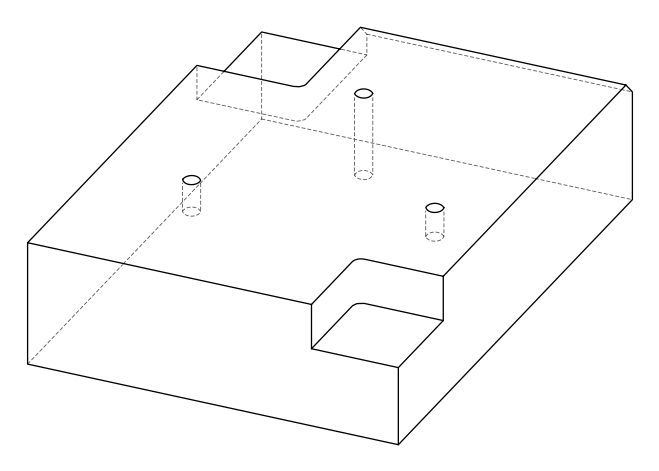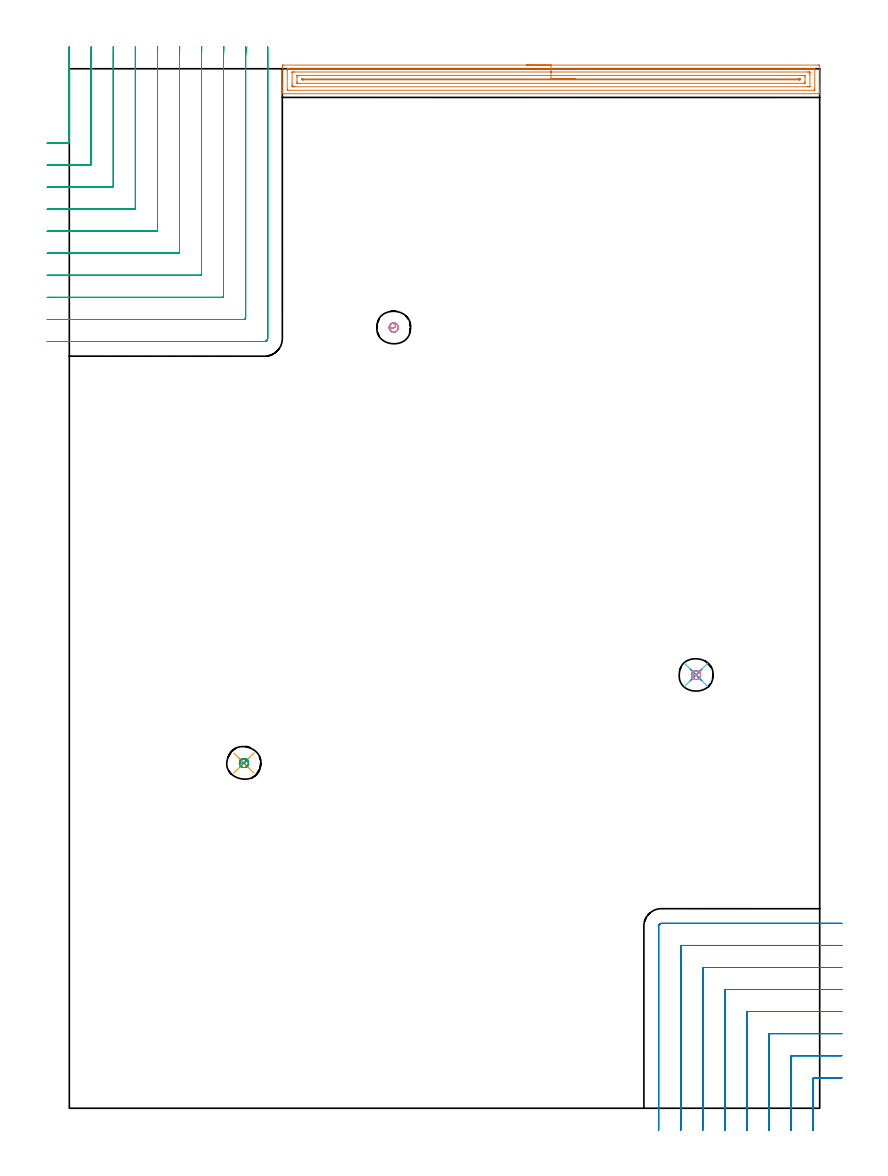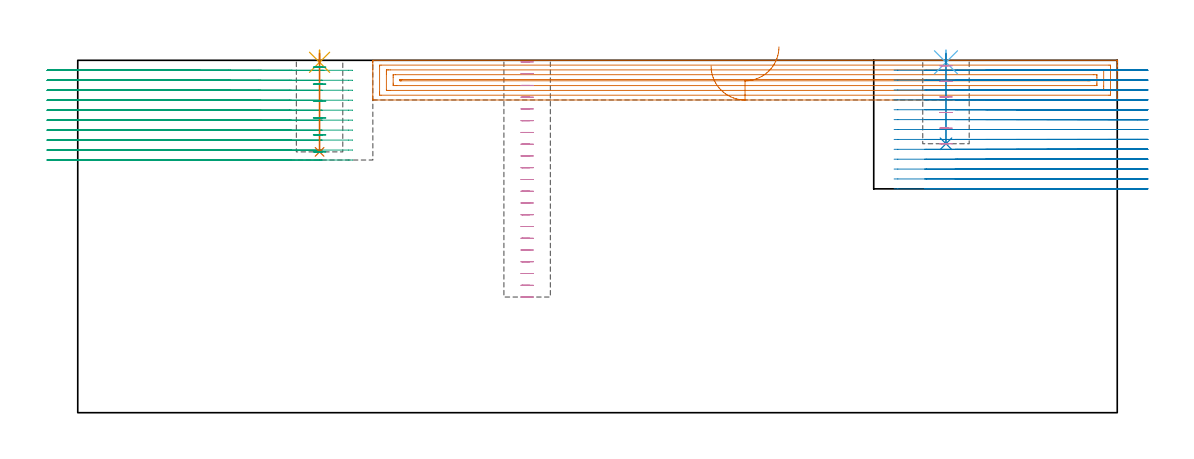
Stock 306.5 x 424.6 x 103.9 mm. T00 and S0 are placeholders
(PLAN: 10 operations, 5 tool changes, 62.8 min)
(1 AREA_MILL | FG_CHAMFER_SURFACE | UGT0205_001 | 8.96 min | 15464 mm3)
(2 MILL_CORNER_NOTCH_RECTANGULAR | CORNER_NOTCH_RECTANGULAR | NXT0201_011 | Follow Part, ap 3, ae 75% | 22.58 min | 221386 mm3)
(3 MILL_CORNER_NOTCH_RECTANGULAR_1 | CORNER_NOTCH_RECTANGULAR_1 | NXT0201_011 | Follow Part, ap 3, ae 75% | 28.5 min | 299563 mm3)
(4 MILL_BLIND_HOLE_FROM_SOLID_MATERIAL | STEP1POCKET | NXT0201_010 | Spiral | 1.56 min | 10279 mm3)
(5 SPOT_DRILL | STEP1POCKET_1 | NXT0321_9005460120000 | 0.03 min | 7 mm3)
(6 SPOT_DRILL_1 | STEP1POCKET_2 | NXT0321_9005460120000 | 0.03 min | 5 mm3)
(7 DRILL_BLIND_HOLE_INTO_CENTER | STEP1POCKET_1 | NXT0301_128 | 0.12 min | 2901 mm3)
(8 DRILL_BLIND_HOLE_INTO_CENTER_1 | STEP1POCKET_2 | NXT0301_128 | 0.11 min | 2656 mm3)
(9 MILL_ROUGH_BLIND_HOLE_CONTOUR | STEP1POCKET_1 | NXT0201_010 | Spiral | 0.45 min | 1064 mm3)
(10 MILL_ROUGH_BLIND_HOLE_CONTOUR_1 | STEP1POCKET_2 | NXT0201_010 | Spiral | 0.45 min | 983 mm3)
(TOOL UGT0205_001 | Chamfer Mill 20 x 3 x 45 deg. | D20 FL50 Z2)
(TOOL NXT0201_011 | ENDMILL 12mm [2P460-1200-NA 1630] | D12 FL38 Z6)
(TOOL NXT0201_010 | ENDMILL 10mm [2P460-1000-NA 1630] | D10 FL30 Z6)
(TOOL NXT0321_9005460120000 | NC Spot Drill, 142deg, 12mm, Carbide, Uncoated | D12 PA142 FL30 Z2)
(TOOL NXT0301_128 | Carbide Drill 12mm [861.1-1200-036A1-GP GC34] | D12 PA150 FL37.4 Z2)
(OP 1 AREA_MILL)
G17 G21 G94 G90
T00 M6
G54
G17 G0 G90 X186.75 Y426.1 S1061 M3
G43 Z113.9 H0
Z102.2
G94 G1 X186.788 Z101.328 F250.
X186.902 Z100.464
X187.091 Z99.612
X187.353 Z98.78
X187.687 Z97.974
X188.09 Z97.2
X188.558 Z96.464
X189.09 Z95.772
X189.679 Z95.129
X190.322 Z94.54
X191.014 Z94.009
X191.75 Z93.54
X192.524 Z93.137
X193.33 Z92.803
X194.162 Z92.541
X195.014 Z92.352
X195.878 Z92.238
X196.75 Z92.2
X305.867
X306.232 Y426.096 Z92.202
X306.49 Y426.092 Z92.206
X306.5 Y425.831 Z92.467
Y417.589 Z100.706
Y416.183 Z102.113
Y415.815 Z102.48
Y415.079 Z103.22
Y414.838 Z103.461
Y414.435 Z103.856
Y414.398 Z103.893
X306.498
X306.316 Y414.4 Z103.9
X87.186
X87.01 Y414.403 Z103.888
X87.008 Y414.434 Z103.858
X87. Y414.838 Z103.461
Y415.079 Z103.22
Y415.815 Z102.48
Y417.07 Z101.227
Y418.476 Z99.82
Y424.944 Z93.353
X87.004 Y425.572 Z92.726
X87.008 Y426.092 Z92.206
X87.105 Y426.095 Z92.203
X87.633 Y426.1 Z92.2
X196.75
Y424.686 Z93.614
X304.077
X304.49 Y424.685 Z93.615
X304.499 Y424.215 Z94.085
Y416.285 Z102.015
X304.49 Y415.815 Z102.485
X304.079 Y415.814 Z102.486
X89.423
X89.01 Y415.815 Z102.485
X89.001 Y416.232 Z102.068
X89. Y423.798 Z94.502
X89.001 Y424.215 Z94.085
X89.01 Y424.685 Z93.615
X89.42 Y424.686 Z93.614
X196.75
Y423.272 Z95.028
X301.395 Y423.271 Z95.029
X301.927
X302.29 Y423.267 Z95.033
X302.41 Y423.265 Z95.035
X302.49 Y423.253 Z95.047
X302.495 Y423.119 Z95.181
X302.498 Y422.911 Z95.389
X302.5 Y422.702 Z95.598
Y422.024 Z96.276
Y417.381 Z100.919
X302.497 Y417.311 Z100.989
X302.491 Y417.256 Z101.044
X302.485 Y417.235 Z101.065
X302.47 Y417.233 Z101.067
X302.29 Y417.23 Z101.07
X301.759 Y417.229 Z101.071
X301.395 Y417.228 Z101.072
X92.105 Y417.229 Z101.071
X91.573
X91.21 Y417.233 Z101.067
X91.09 Y417.235 Z101.065
X91.01 Y417.247 Z101.053
X91.006 Y417.381 Z100.919
X91.002 Y417.589 Z100.711
X91. Y417.798 Z100.502
Y418.476 Z99.824
Y423.119 Z95.181
X91.003 Y423.189 Z95.111
X91.009 Y423.244 Z95.056
X91.015 Y423.265 Z95.035
X91.03 Y423.267 Z95.033
X91.21 Y423.27 Z95.03
X91.741 Y423.271 Z95.029
X92.105 Y423.272 Z95.028
X196.75
Y421.857 Z96.443
X299.774
X300.386 Y421.855 Z96.445
X300.451 Y421.853 Z96.447
X300.49 Y421.85 Z96.45
X300.493 Y421.801 Z96.499
X300.497 Y421.58 Z96.72
X300.5 Y421.138 Z97.162
Y419.364 Z98.936
X300.497 Y418.92 Z99.38
X300.493 Y418.699 Z99.601
X300.49 Y418.65 Z99.65
X300.436 Y418.647 Z99.653
X300.331 Y418.644 Z99.656
X299.606 Y418.643 Z99.657
X299.438
X93.726
X93.114 Y418.645 Z99.655
X93.049 Y418.647 Z99.653
X93.01 Y418.65 Z99.65
X93.007 Y418.699 Z99.601
X93.003 Y418.92 Z99.38
X93. Y419.362 Z98.938
Y421.136 Z97.164
X93.003 Y421.58 Z96.72
X93.007 Y421.801 Z96.499
X93.01 Y421.85 Z96.45
X93.064 Y421.853 Z96.447
X93.169 Y421.856 Z96.444
X93.894 Y421.857 Z96.443
X94.062
X196.75
Y420.443 Z97.857
X297.818
X298.012 Y420.442 Z97.858
X298.401 Y420.436 Z97.864
X298.491 Y420.433 Z97.867
X298.495 Y420.406 Z97.894
X298.498 Y420.347 Z97.953
X298.499 Y420.25 Z98.05
X298.494 Y420.081 Z98.219
X298.491 Y420.066 Z98.234
X298.44 Y420.062 Z98.238
X298.337 Y420.058 Z98.242
X298.207 Y420.057 Z98.243
X298.012
X95.682
X95.488 Y420.058 Z98.242
X95.099 Y420.064 Z98.236
X95.009 Y420.067 Z98.233
X95.005 Y420.094 Z98.206
X95.002 Y420.153 Z98.147
X95.001 Y420.25 Z98.05
X95.006 Y420.418 Z97.882
X95.009 Y420.434 Z97.866
X95.06 Y420.438 Z97.862
X95.163 Y420.442 Z97.858
X95.293 Y420.443 Z97.857
X95.488
X196.75
X197.622 Z97.895
X198.486 Z98.009
X199.338 Z98.198
X200.17 Z98.46
X200.976 Z98.794
X201.75 Z99.197
X202.486 Z99.665
X203.178 Z100.196
X203.821 Z100.786
X204.41 Z101.429
X204.942 Z102.121
X205.41 Z102.857
X205.813 Z103.631
X206.147 Z104.437
X206.409 Z105.269
X206.598 Z106.12
X206.712 Z106.985
X206.75 Z107.857
G0 Z113.9
M5
M2
(OP 2 MILL_CORNER_NOTCH_RECTANGULAR)
G17 G21 G94 G90
T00 M6
G54
G17 G0 G90 X315.5 Y12.5 S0 M3
G43 Z113.9 H1
Z100.985
G94 G1 X312.5 F250.
X304.295 F500.
G3 X303.7 Y11.905 R0.6
G1 Y-6.
Y-9. F250.
G0 Z113.9
X315.5 Y21.5
Z100.985
G1 X312.5
X295.295 F500.
G3 X294.7 Y20.905 R0.6
G1 Y-6.
Y-9. F250.
G0 Z113.9
X315.5 Y30.5
Z100.985
G1 X312.5
X286.295 F500.
G3 X285.7 Y29.905 R0.6
G1 Y-6.
Y-9. F250.
G0 Z113.9
X315.5 Y39.5
Z100.985
G1 X312.5
X277.296 F500.
G3 X276.7 Y38.904 R0.6
G1 Y-6.
Y-9. F250.
G0 Z113.9
X315.5 Y48.5
Z100.985
G1 X312.5
X268.296 F500.
G3 X267.7 Y47.904 R0.6
G1 Y-6.
Y-9. F250.
G0 Z113.9
X315.5 Y57.5
Z100.985
G1 X312.5
X259.296 F500.
G3 X258.7 Y56.904 R0.6
G1 Y-6.
Y-9. F250.
G0 Z113.9
X315.5 Y66.5
Z100.985
G1 X312.5
X250.296 F500.
G3 X249.7 Y65.904 R0.6
G1 Y-6.
Y-9. F250.
G0 Z113.9
X315.5 Y75.5
Z100.985
G1 X312.5
X241.8 F500.
G3 X240.7 Y74.4 R1.1
G1 Y-6.
Y-9. F250.
G0 Z113.9
X315.5 Y12.5
Z98.069
G1 X312.5
X304.295 F500.
G3 X303.7 Y11.905 R0.6
G1 Y-6.
Y-9. F250.
G0 Z113.9
X315.5 Y21.5
Z98.069
G1 X312.5
X295.295 F500.
G3 X294.7 Y20.905 R0.6
G1 Y-6.
Y-9. F250.
G0 Z113.9
X315.5 Y30.5
Z98.069
G1 X312.5
X286.295 F500.
G3 X285.7 Y29.905 R0.6
G1 Y-6.
Y-9. F250.
G0 Z113.9
X315.5 Y39.5
Z98.069
G1 X312.5
X277.296 F500.
G3 X276.7 Y38.904 R0.6
G1 Y-6.
Y-9. F250.
G0 Z113.9
X315.5 Y48.5
Z98.069
G1 X312.5
X268.296 F500.
G3 X267.7 Y47.904 R0.6
G1 Y-6.
Y-9. F250.
G0 Z113.9
X315.5 Y57.5
Z98.069
G1 X312.5
X259.296 F500.
G3 X258.7 Y56.904 R0.6
G1 Y-6.
Y-9. F250.
G0 Z113.9
X315.5 Y66.5
Z98.069
G1 X312.5
X250.296 F500.
G3 X249.7 Y65.904 R0.6
G1 Y-6.
Y-9. F250.
G0 Z113.9
X315.5 Y75.5
Z98.069
G1 X312.5
X241.8 F500.
G3 X240.7 Y74.4 R1.1
G1 Y-6.
Y-9. F250.
G0 Z113.9
X315.5 Y12.5
Z95.154
G1 X312.5
X304.295 F500.
G3 X303.7 Y11.905 R0.6
G1 Y-6.
Y-9. F250.
G0 Z113.9
X315.5 Y21.5
Z95.154
G1 X312.5
X295.295 F500.
G3 X294.7 Y20.905 R0.6
G1 Y-6.
Y-9. F250.
G0 Z113.9
X315.5 Y30.5
Z95.154
G1 X312.5
X286.295 F500.
G3 X285.7 Y29.905 R0.6
G1 Y-6.
Y-9. F250.
G0 Z113.9
X315.5 Y39.5
Z95.154
G1 X312.5
X277.296 F500.
G3 X276.7 Y38.904 R0.6
G1 Y-6.
Y-9. F250.
G0 Z113.9
X315.5 Y48.5
Z95.154
G1 X312.5
X268.296 F500.
G3 X267.7 Y47.904 R0.6
G1 Y-6.
Y-9. F250.
G0 Z113.9
X315.5 Y57.5
Z95.154
G1 X312.5
X259.296 F500.
G3 X258.7 Y56.904 R0.6
G1 Y-6.
Y-9. F250.
G0 Z113.9
X315.5 Y66.5
Z95.154
G1 X312.5
X250.296 F500.
G3 X249.7 Y65.904 R0.6
G1 Y-6.
Y-9. F250.
G0 Z113.9
X315.5 Y75.5
Z95.154
G1 X312.5
X241.8 F500.
G3 X240.7 Y74.4 R1.1
G1 Y-6.
Y-9. F250.
G0 Z113.9
X315.5 Y12.5
Z92.238
G1 X312.5
X304.295 F500.
G3 X303.7 Y11.905 R0.6
G1 Y-6.
Y-9. F250.
G0 Z113.9
X315.5 Y21.5
Z92.238
G1 X312.5
X295.295 F500.
G3 X294.7 Y20.905 R0.6
G1 Y-6.
Y-9. F250.
G0 Z113.9
X315.5 Y30.5
Z92.238
G1 X312.5
X286.295 F500.
G3 X285.7 Y29.905 R0.6
G1 Y-6.
Y-9. F250.
G0 Z113.9
X315.5 Y39.5
Z92.238
G1 X312.5
X277.296 F500.
G3 X276.7 Y38.904 R0.6
G1 Y-6.
Y-9. F250.
G0 Z113.9
X315.5 Y48.5
Z92.238
G1 X312.5
X268.296 F500.
G3 X267.7 Y47.904 R0.6
G1 Y-6.
Y-9. F250.
G0 Z113.9
X315.5 Y57.5
Z92.238
G1 X312.5
X259.296 F500.
G3 X258.7 Y56.904 R0.6
G1 Y-6.
Y-9. F250.
G0 Z113.9
X315.5 Y66.5
Z92.238
G1 X312.5
X250.296 F500.
G3 X249.7 Y65.904 R0.6
G1 Y-6.
Y-9. F250.
G0 Z113.9
X315.5 Y75.5
Z92.238
G1 X312.5
X241.8 F500.
G3 X240.7 Y74.4 R1.1
G1 Y-6.
Y-9. F250.
G0 Z113.9
X315.5 Y12.5
Z89.323
G1 X312.5
X304.295 F500.
G3 X303.7 Y11.905 R0.6
G1 Y-6.
Y-9. F250.
G0 Z113.9
X315.5 Y21.5
Z89.323
G1 X312.5
X295.295 F500.
G3 X294.7 Y20.905 R0.6
G1 Y-6.
Y-9. F250.
G0 Z113.9
X315.5 Y30.5
Z89.323
G1 X312.5
X286.295 F500.
G3 X285.7 Y29.905 R0.6
G1 Y-6.
Y-9. F250.
G0 Z113.9
X315.5 Y39.5
Z89.323
G1 X312.5
X277.296 F500.
G3 X276.7 Y38.904 R0.6
G1 Y-6.
Y-9. F250.
G0 Z113.9
X315.5 Y48.5
Z89.323
G1 X312.5
X268.296 F500.
G3 X267.7 Y47.904 R0.6
G1 Y-6.
Y-9. F250.
G0 Z113.9
X315.5 Y57.5
Z89.323
G1 X312.5
X259.296 F500.
G3 X258.7 Y56.904 R0.6
G1 Y-6.
Y-9. F250.
G0 Z113.9
X315.5 Y66.5
Z89.323
G1 X312.5
X250.296 F500.
G3 X249.7 Y65.904 R0.6
G1 Y-6.
Y-9. F250.
G0 Z113.9
X315.5 Y75.5
Z89.323
G1 X312.5
X241.8 F500.
G3 X240.7 Y74.4 R1.1
G1 Y-6.
Y-9. F250.
G0 Z113.9
X315.5 Y12.5
Z86.408
G1 X312.5
X304.295 F500.
G3 X303.7 Y11.905 R0.6
G1 Y-6.
Y-9. F250.
G0 Z113.9
X315.5 Y21.5
Z86.408
G1 X312.5
X295.295 F500.
G3 X294.7 Y20.905 R0.6
G1 Y-6.
Y-9. F250.
G0 Z113.9
X315.5 Y30.5
Z86.408
G1 X312.5
X286.295 F500.
G3 X285.7 Y29.905 R0.6
G1 Y-6.
Y-9. F250.
G0 Z113.9
X315.5 Y39.5
Z86.408
G1 X312.5
X277.296 F500.
G3 X276.7 Y38.904 R0.6
G1 Y-6.
Y-9. F250.
G0 Z113.9
X315.5 Y48.5
Z86.408
G1 X312.5
X268.296 F500.
G3 X267.7 Y47.904 R0.6
G1 Y-6.
Y-9. F250.
G0 Z113.9
X315.5 Y57.5
Z86.408
G1 X312.5
X259.296 F500.
G3 X258.7 Y56.904 R0.6
G1 Y-6.
Y-9. F250.
G0 Z113.9
X315.5 Y66.5
Z86.408
G1 X312.5
X250.296 F500.
G3 X249.7 Y65.904 R0.6
G1 Y-6.
Y-9. F250.
G0 Z113.9
X315.5 Y75.5
Z86.408
G1 X312.5
X241.8 F500.
G3 X240.7 Y74.4 R1.1
G1 Y-6.
Y-9. F250.
G0 Z113.9
X315.5 Y12.5
Z83.492
G1 X312.5
X304.295 F500.
G3 X303.7 Y11.905 R0.6
G1 Y-6.
Y-9. F250.
G0 Z113.9
X315.5 Y21.5
Z83.492
G1 X312.5
X295.295 F500.
G3 X294.7 Y20.905 R0.6
G1 Y-6.
Y-9. F250.
G0 Z113.9
X315.5 Y30.5
Z83.492
G1 X312.5
X286.295 F500.
G3 X285.7 Y29.905 R0.6
G1 Y-6.
Y-9. F250.
G0 Z113.9
X315.5 Y39.5
Z83.492
G1 X312.5
X277.296 F500.
G3 X276.7 Y38.904 R0.6
G1 Y-6.
Y-9. F250.
G0 Z113.9
X315.5 Y48.5
Z83.492
G1 X312.5
X268.296 F500.
G3 X267.7 Y47.904 R0.6
G1 Y-6.
Y-9. F250.
G0 Z113.9
X315.5 Y57.5
Z83.492
G1 X312.5
X259.296 F500.
G3 X258.7 Y56.904 R0.6
G1 Y-6.
Y-9. F250.
G0 Z113.9
X315.5 Y66.5
Z83.492
G1 X312.5
X250.296 F500.
G3 X249.7 Y65.904 R0.6
G1 Y-6.
Y-9. F250.
G0 Z113.9
X315.5 Y75.5
Z83.492
G1 X312.5
X241.8 F500.
G3 X240.7 Y74.4 R1.1
G1 Y-6.
Y-9. F250.
G0 Z113.9
X315.5 Y12.5
Z80.577
G1 X312.5
X304.295 F500.
G3 X303.7 Y11.905 R0.6
G1 Y-6.
Y-9. F250.
G0 Z113.9
X315.5 Y21.5
Z80.577
G1 X312.5
X295.295 F500.
G3 X294.7 Y20.905 R0.6
G1 Y-6.
Y-9. F250.
G0 Z113.9
X315.5 Y30.5
Z80.577
G1 X312.5
X286.295 F500.
G3 X285.7 Y29.905 R0.6
G1 Y-6.
Y-9. F250.
G0 Z113.9
X315.5 Y39.5
Z80.577
G1 X312.5
X277.296 F500.
G3 X276.7 Y38.904 R0.6
G1 Y-6.
Y-9. F250.
G0 Z113.9
X315.5 Y48.5
Z80.577
G1 X312.5
X268.296 F500.
G3 X267.7 Y47.904 R0.6
G1 Y-6.
Y-9. F250.
G0 Z113.9
X315.5 Y57.5
Z80.577
G1 X312.5
X259.296 F500.
G3 X258.7 Y56.904 R0.6
G1 Y-6.
Y-9. F250.
G0 Z113.9
X315.5 Y66.5
Z80.577
G1 X312.5
X250.296 F500.
G3 X249.7 Y65.904 R0.6
G1 Y-6.
Y-9. F250.
G0 Z113.9
X315.5 Y75.5
Z80.577
G1 X312.5
X241.8 F500.
G3 X240.7 Y74.4 R1.1
G1 Y-6.
Y-9. F250.
G0 Z113.9
X315.5 Y12.5
Z77.662
G1 X312.5
X304.295 F500.
G3 X303.7 Y11.905 R0.6
G1 Y-6.
Y-9. F250.
G0 Z113.9
X315.5 Y21.5
Z77.662
G1 X312.5
X295.295 F500.
G3 X294.7 Y20.905 R0.6
G1 Y-6.
Y-9. F250.
G0 Z113.9
X315.5 Y30.5
Z77.662
G1 X312.5
X286.295 F500.
G3 X285.7 Y29.905 R0.6
G1 Y-6.
Y-9. F250.
G0 Z113.9
X315.5 Y39.5
Z77.662
G1 X312.5
X277.296 F500.
G3 X276.7 Y38.904 R0.6
G1 Y-6.
Y-9. F250.
G0 Z113.9
X315.5 Y48.5
Z77.662
G1 X312.5
X268.296 F500.
G3 X267.7 Y47.904 R0.6
G1 Y-6.
Y-9. F250.
G0 Z113.9
X315.5 Y57.5
Z77.662
G1 X312.5
X259.296 F500.
G3 X258.7 Y56.904 R0.6
G1 Y-6.
Y-9. F250.
G0 Z113.9
X315.5 Y66.5
Z77.662
G1 X312.5
X250.296 F500.
G3 X249.7 Y65.904 R0.6
G1 Y-6.
Y-9. F250.
G0 Z113.9
X315.5 Y75.5
Z77.662
G1 X312.5
X241.8 F500.
G3 X240.7 Y74.4 R1.1
G1 Y-6.
Y-9. F250.
G0 Z113.9
X315.5 Y12.5
Z74.746
G1 X312.5
X304.295 F500.
G3 X303.7 Y11.905 R0.6
G1 Y-6.
Y-9. F250.
G0 Z113.9
X315.5 Y21.5
Z74.746
G1 X312.5
X295.295 F500.
G3 X294.7 Y20.905 R0.6
G1 Y-6.
Y-9. F250.
G0 Z113.9
X315.5 Y30.5
Z74.746
G1 X312.5
X286.295 F500.
G3 X285.7 Y29.905 R0.6
G1 Y-6.
Y-9. F250.
G0 Z113.9
X315.5 Y39.5
Z74.746
G1 X312.5
X277.296 F500.
G3 X276.7 Y38.904 R0.6
G1 Y-6.
Y-9. F250.
G0 Z113.9
X315.5 Y48.5
Z74.746
G1 X312.5
X268.296 F500.
G3 X267.7 Y47.904 R0.6
G1 Y-6.
Y-9. F250.
G0 Z113.9
X315.5 Y57.5
Z74.746
G1 X312.5
X259.296 F500.
G3 X258.7 Y56.904 R0.6
G1 Y-6.
Y-9. F250.
G0 Z113.9
X315.5 Y66.5
Z74.746
G1 X312.5
X250.296 F500.
G3 X249.7 Y65.904 R0.6
G1 Y-6.
Y-9. F250.
G0 Z113.9
X315.5 Y75.5
Z74.746
G1 X312.5
X241.8 F500.
G3 X240.7 Y74.4 R1.1
G1 Y-6.
Y-9. F250.
G0 Z113.9
X315.5 Y12.5
Z71.831
G1 X312.5
X304.295 F500.
G3 X303.7 Y11.905 R0.6
G1 Y-6.
Y-9. F250.
G0 Z113.9
X315.5 Y21.5
Z71.831
G1 X312.5
X295.295 F500.
G3 X294.7 Y20.905 R0.6
G1 Y-6.
Y-9. F250.
G0 Z113.9
X315.5 Y30.5
Z71.831
G1 X312.5
X286.295 F500.
G3 X285.7 Y29.905 R0.6
G1 Y-6.
Y-9. F250.
G0 Z113.9
X315.5 Y39.5
Z71.831
G1 X312.5
X277.296 F500.
G3 X276.7 Y38.904 R0.6
G1 Y-6.
Y-9. F250.
G0 Z113.9
X315.5 Y48.5
Z71.831
G1 X312.5
X268.296 F500.
G3 X267.7 Y47.904 R0.6
G1 Y-6.
Y-9. F250.
G0 Z113.9
X315.5 Y57.5
Z71.831
G1 X312.5
X259.296 F500.
G3 X258.7 Y56.904 R0.6
G1 Y-6.
Y-9. F250.
G0 Z113.9
X315.5 Y66.5
Z71.831
G1 X312.5
X250.296 F500.
G3 X249.7 Y65.904 R0.6
G1 Y-6.
Y-9. F250.
G0 Z113.9
X315.5 Y75.5
Z71.831
G1 X312.5
X241.8 F500.
G3 X240.7 Y74.4 R1.1
G1 Y-6.
Y-9. F250.
G0 Z113.9
X315.5 Y12.5
Z68.915
G1 X312.5
X304.295 F500.
G3 X303.7 Y11.905 R0.6
G1 Y-6.
Y-9. F250.
G0 Z113.9
X315.5 Y21.5
Z68.915
G1 X312.5
X295.295 F500.
G3 X294.7 Y20.905 R0.6
G1 Y-6.
Y-9. F250.
G0 Z113.9
X315.5 Y30.5
Z68.915
G1 X312.5
X286.295 F500.
G3 X285.7 Y29.905 R0.6
G1 Y-6.
Y-9. F250.
G0 Z113.9
X315.5 Y39.5
Z68.915
G1 X312.5
X277.296 F500.
G3 X276.7 Y38.904 R0.6
G1 Y-6.
Y-9. F250.
G0 Z113.9
X315.5 Y48.5
Z68.915
G1 X312.5
X268.296 F500.
G3 X267.7 Y47.904 R0.6
G1 Y-6.
Y-9. F250.
G0 Z113.9
X315.5 Y57.5
Z68.915
G1 X312.5
X259.296 F500.
G3 X258.7 Y56.904 R0.6
G1 Y-6.
Y-9. F250.
G0 Z113.9
X315.5 Y66.5
Z68.915
G1 X312.5
X250.296 F500.
G3 X249.7 Y65.904 R0.6
G1 Y-6.
Y-9. F250.
G0 Z113.9
X315.5 Y75.5
Z68.915
G1 X312.5
X241.8 F500.
G3 X240.7 Y74.4 R1.1
G1 Y-6.
Y-9. F250.
G0 Z113.9
X315.5 Y12.5
Z66.
G1 X312.5
X304.295 F500.
G3 X303.7 Y11.905 R0.6
G1 Y-6.
Y-9. F250.
G0 Z113.9
X315.5 Y21.5
Z66.
G1 X312.5
X295.295 F500.
G3 X294.7 Y20.905 R0.6
G1 Y-6.
Y-9. F250.
G0 Z113.9
X315.5 Y30.5
Z66.
G1 X312.5
X286.295 F500.
G3 X285.7 Y29.905 R0.6
G1 Y-6.
Y-9. F250.
G0 Z113.9
X315.5 Y39.5
Z66.
G1 X312.5
X277.296 F500.
G3 X276.7 Y38.904 R0.6
G1 Y-6.
Y-9. F250.
G0 Z113.9
X315.5 Y48.5
Z66.
G1 X312.5
X268.296 F500.
G3 X267.7 Y47.904 R0.6
G1 Y-6.
Y-9. F250.
G0 Z113.9
X315.5 Y57.5
Z66.
G1 X312.5
X259.296 F500.
G3 X258.7 Y56.904 R0.6
G1 Y-6.
Y-9. F250.
G0 Z113.9
X315.5 Y66.5
Z66.
G1 X312.5
X250.296 F500.
G3 X249.7 Y65.904 R0.6
G1 Y-6.
Y-9. F250.
G0 Z113.9
X315.5 Y75.5
Z66.
G1 X312.5
X241.8 F500.
G3 X240.7 Y74.4 R1.1
G1 Y-6.
Y-9. F250.
G0 Z113.9
M5
M2
(OP 3 MILL_CORNER_NOTCH_RECTANGULAR_1)
G17 G21 G94 G90
T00 M6
G54
G17 G0 G90 X-9. Y394.2 S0 M3
G43 Z113.9 H1
Z100.96
G94 G1 X-6. F250.
X-0.594 F500.
G3 X0. Y394.794 R0.6
G1 Y429.176
G2 X0.013 Y430.6 R81.
G1 X0.065 Y433.6 F250.
G0 Z113.9
X-9. Y385.2
Z100.96
G1 X-6.
X8.406 F500.
G3 X9. Y385.794 R0.6
G1 Y429.176
G2 X9.014 Y430.6 R72.
G1 X9.073 Y433.599 F250.
G0 Z113.9
X-9. Y376.2
Z100.96
G1 X-6.
X17.405 F500.
G3 X18. Y376.795 R0.6
G1 Y429.176
G2 X18.016 Y430.6 R63.
G1 X18.084 Y433.599 F250.
G0 Z113.9
X-9. Y367.2
Z100.96
G1 X-6.
X26.405 F500.
G3 X27. Y367.795 R0.6
G1 Y429.176
G2 X27.019 Y430.6 R54.
G1 X27.098 Y433.599 F250.
G0 Z113.9
X-9. Y358.2
Z100.96
G1 X-6.
X35.405 F500.
G3 X36. Y358.795 R0.6
G1 Y429.176
G2 X36.023 Y430.6 R45.
G1 X36.117 Y433.599 F250.
G0 Z113.9
X-9. Y349.2
Z100.96
G1 X-6.
X44.404 F500.
G3 X45. Y349.796 R0.6
G1 Y429.176
G2 X45.028 Y430.6 R36.
G1 X45.147 Y433.598 F250.
G0 Z113.9
X-9. Y340.2
Z100.96
G1 X-6.
X53.404 F500.
G3 X54. Y340.796 R0.6
G1 Y429.176
G2 X54.038 Y430.6 R27.
G1 X54.196 Y433.596 F250.
G0 Z113.9
X-9. Y331.2
Z100.96
G1 X-6.
X62.404 F500.
G3 X63. Y331.796 R0.6
G1 Y429.176
G2 X63.056 Y430.6 R18.
G1 X63.294 Y433.591 F250.
G0 Z113.9
X-9. Y322.2
Z100.96
G1 X-6.
X71.404 F500.
G3 X72. Y322.796 R0.6
G1 Y429.176
G2 X72.113 Y430.6 R9.
G1 X72.588 Y433.562 F250.
G0 Z113.9
X-9. Y313.2
Z100.96
G1 X-6.
X79.8 F500.
G3 X81. Y314.4 R1.2
G1 Y429.176
Y432.176 F250.
G0 Z113.9
X-9. Y394.2
Z98.02
G1 X-6.
X-0.594 F500.
G3 X0. Y394.794 R0.6
G1 Y430.48
Y430.6
X0.005 Y433.6 F250.
G0 Z113.9
X-9. Y385.2
Z98.02
G1 X-6.
X8.406 F500.
G3 X9. Y385.794 R0.6
G1 Y430.48
Y430.6
X9.005 Y433.6 F250.
G0 Z113.9
X-9. Y376.2
Z98.02
G1 X-6.
X17.405 F500.
G3 X18. Y376.795 R0.6
G1 Y430.48
Y430.6
X18.006 Y433.6 F250.
G0 Z113.9
X-9. Y367.2
Z98.02
G1 X-6.
X26.405 F500.
G3 X27. Y367.795 R0.6
G1 Y430.48
Y430.6
X27.007 Y433.6 F250.
G0 Z113.9
X-9. Y358.2
Z98.02
G1 X-6.
X35.405 F500.
G3 X36. Y358.795 R0.6
G1 Y430.48
Y430.6
X36.008 Y433.6 F250.
G0 Z113.9
X-9. Y349.2
Z98.02
G1 X-6.
X44.404 F500.
G3 X45. Y349.796 R0.6
G1 Y430.48
Y430.6
X45.01 Y433.6 F250.
G0 Z113.9
X-9. Y340.2
Z98.02
G1 X-6.
X53.404 F500.
G3 X54. Y340.796 R0.6
G1 Y430.48
Y430.6
X54.014 Y433.6 F250.
G0 Z113.9
X-9. Y331.2
Z98.02
G1 X-6.
X62.404 F500.
G3 X63. Y331.796 R0.6
G1 Y430.48
Y430.6
X63.02 Y433.6 F250.
G0 Z113.9
X-9. Y322.2
Z98.02
G1 X-6.
X71.404 F500.
G3 X72. Y322.796 R0.6
G1 Y430.48
X72.001 Y430.6
X72.041 Y433.6 F250.
G0 Z113.9
X-9. Y313.2
Z98.02
G1 X-6.
X79.8 F500.
G3 X81. Y314.4 R1.2
G1 Y430.48
Y433.48 F250.
G0 Z113.9
X-9. Y394.2
Z95.08
G1 X-6.
X-0.594 F500.
G3 X0. Y394.794 R0.6
G1 Y430.6
Y433.6 F250.
G0 Z113.9
X-9. Y385.2
Z95.08
G1 X-6.
X8.406 F500.
G3 X9. Y385.794 R0.6
G1 Y430.6
Y433.6 F250.
G0 Z113.9
X-9. Y376.2
Z95.08
G1 X-6.
X17.405 F500.
G3 X18. Y376.795 R0.6
G1 Y430.6
Y433.6 F250.
G0 Z113.9
X-9. Y367.2
Z95.08
G1 X-6.
X26.405 F500.
G3 X27. Y367.795 R0.6
G1 Y430.6
Y433.6 F250.
G0 Z113.9
X-9. Y358.2
Z95.08
G1 X-6.
X35.405 F500.
G3 X36. Y358.795 R0.6
G1 Y430.6
Y433.6 F250.
G0 Z113.9
X-9. Y349.2
Z95.08
G1 X-6.
X44.404 F500.
G3 X45. Y349.796 R0.6
G1 Y430.6
Y433.6 F250.
G0 Z113.9
X-9. Y340.2
Z95.08
G1 X-6.
X53.404 F500.
G3 X54. Y340.796 R0.6
G1 Y430.6
Y433.6 F250.
G0 Z113.9
X-9. Y331.2
Z95.08
G1 X-6.
X62.404 F500.
G3 X63. Y331.796 R0.6
G1 Y430.6
Y433.6 F250.
G0 Z113.9
X-9. Y322.2
Z95.08
G1 X-6.
X71.404 F500.
G3 X72. Y322.796 R0.6
G1 Y430.6
Y433.6 F250.
G0 Z113.9
X-9. Y313.2
Z95.08
G1 X-6.
X79.8 F500.
G3 X81. Y314.4 R1.2
G1 Y430.6
Y433.6 F250.
G0 Z113.9
X-9. Y394.2
Z92.14
G1 X-6.
X-0.594 F500.
G3 X0. Y394.794 R0.6
G1 Y430.6
Y433.6 F250.
G0 Z113.9
X-9. Y385.2
Z92.14
G1 X-6.
X8.406 F500.
G3 X9. Y385.794 R0.6
G1 Y430.6
Y433.6 F250.
G0 Z113.9
X-9. Y376.2
Z92.14
G1 X-6.
X17.405 F500.
G3 X18. Y376.795 R0.6
G1 Y430.6
Y433.6 F250.
G0 Z113.9
X-9. Y367.2
Z92.14
G1 X-6.
X26.405 F500.
G3 X27. Y367.795 R0.6
G1 Y430.6
Y433.6 F250.
G0 Z113.9
X-9. Y358.2
Z92.14
G1 X-6.
X35.405 F500.
G3 X36. Y358.795 R0.6
G1 Y430.6
Y433.6 F250.
G0 Z113.9
X-9. Y349.2
Z92.14
G1 X-6.
X44.404 F500.
G3 X45. Y349.796 R0.6
G1 Y430.6
Y433.6 F250.
G0 Z113.9
X-9. Y340.2
Z92.14
G1 X-6.
X53.404 F500.
G3 X54. Y340.796 R0.6
G1 Y430.6
Y433.6 F250.
G0 Z113.9
X-9. Y331.2
Z92.14
G1 X-6.
X62.404 F500.
G3 X63. Y331.796 R0.6
G1 Y430.6
Y433.6 F250.
G0 Z113.9
X-9. Y322.2
Z92.14
G1 X-6.
X71.404 F500.
G3 X72. Y322.796 R0.6
G1 Y430.6
Y433.6 F250.
G0 Z113.9
X-9. Y313.2
Z92.14
G1 X-6.
X79.8 F500.
G3 X81. Y314.4 R1.2
G1 Y430.6
Y433.6 F250.
G0 Z113.9
X-9. Y394.2
Z89.2
G1 X-6.
X-0.594 F500.
G3 X0. Y394.794 R0.6
G1 Y430.6
Y433.6 F250.
G0 Z113.9
X-9. Y385.2
Z89.2
G1 X-6.
X8.406 F500.
G3 X9. Y385.794 R0.6
G1 Y430.6
Y433.6 F250.
G0 Z113.9
X-9. Y376.2
Z89.2
G1 X-6.
X17.405 F500.
G3 X18. Y376.795 R0.6
G1 Y430.6
Y433.6 F250.
G0 Z113.9
X-9. Y367.2
Z89.2
G1 X-6.
X26.405 F500.
G3 X27. Y367.795 R0.6
G1 Y430.6
Y433.6 F250.
G0 Z113.9
X-9. Y358.2
Z89.2
G1 X-6.
X35.405 F500.
G3 X36. Y358.795 R0.6
G1 Y430.6
Y433.6 F250.
G0 Z113.9
X-9. Y349.2
Z89.2
G1 X-6.
X44.404 F500.
G3 X45. Y349.796 R0.6
G1 Y430.6
Y433.6 F250.
G0 Z113.9
X-9. Y340.2
Z89.2
G1 X-6.
X53.404 F500.
G3 X54. Y340.796 R0.6
G1 Y430.6
Y433.6 F250.
G0 Z113.9
X-9. Y331.2
Z89.2
G1 X-6.
X62.404 F500.
G3 X63. Y331.796 R0.6
G1 Y430.6
Y433.6 F250.
G0 Z113.9
X-9. Y322.2
Z89.2
G1 X-6.
X71.404 F500.
G3 X72. Y322.796 R0.6
G1 Y430.6
Y433.6 F250.
G0 Z113.9
X-9. Y313.2
Z89.2
G1 X-6.
X79.8 F500.
G3 X81. Y314.4 R1.2
G1 Y430.6
Y433.6 F250.
G0 Z113.9
X-9. Y394.2
Z86.26
G1 X-6.
X-0.594 F500.
G3 X0. Y394.794 R0.6
G1 Y430.6
Y433.6 F250.
G0 Z113.9
X-9. Y385.2
Z86.26
G1 X-6.
X8.406 F500.
G3 X9. Y385.794 R0.6
G1 Y430.6
Y433.6 F250.
G0 Z113.9
X-9. Y376.2
Z86.26
G1 X-6.
X17.405 F500.
G3 X18. Y376.795 R0.6
G1 Y430.6
Y433.6 F250.
G0 Z113.9
X-9. Y367.2
Z86.26
G1 X-6.
X26.405 F500.
G3 X27. Y367.795 R0.6
G1 Y430.6
Y433.6 F250.
G0 Z113.9
X-9. Y358.2
Z86.26
G1 X-6.
X35.405 F500.
G3 X36. Y358.795 R0.6
G1 Y430.6
Y433.6 F250.
G0 Z113.9
X-9. Y349.2
Z86.26
G1 X-6.
X44.404 F500.
G3 X45. Y349.796 R0.6
G1 Y430.6
Y433.6 F250.
G0 Z113.9
X-9. Y340.2
Z86.26
G1 X-6.
X53.404 F500.
G3 X54. Y340.796 R0.6
G1 Y430.6
Y433.6 F250.
G0 Z113.9
X-9. Y331.2
Z86.26
G1 X-6.
X62.404 F500.
G3 X63. Y331.796 R0.6
G1 Y430.6
Y433.6 F250.
G0 Z113.9
X-9. Y322.2
Z86.26
G1 X-6.
X71.404 F500.
G3 X72. Y322.796 R0.6
G1 Y430.6
Y433.6 F250.
G0 Z113.9
X-9. Y313.2
Z86.26
G1 X-6.
X79.8 F500.
G3 X81. Y314.4 R1.2
G1 Y430.6
Y433.6 F250.
G0 Z113.9
X-9. Y394.2
Z83.32
G1 X-6.
X-0.594 F500.
G3 X0. Y394.794 R0.6
G1 Y430.6
Y433.6 F250.
G0 Z113.9
X-9. Y385.2
Z83.32
G1 X-6.
X8.406 F500.
G3 X9. Y385.794 R0.6
G1 Y430.6
Y433.6 F250.
G0 Z113.9
X-9. Y376.2
Z83.32
G1 X-6.
X17.405 F500.
G3 X18. Y376.795 R0.6
G1 Y430.6
Y433.6 F250.
G0 Z113.9
X-9. Y367.2
Z83.32
G1 X-6.
X26.405 F500.
G3 X27. Y367.795 R0.6
G1 Y430.6
Y433.6 F250.
G0 Z113.9
X-9. Y358.2
Z83.32
G1 X-6.
X35.405 F500.
G3 X36. Y358.795 R0.6
G1 Y430.6
Y433.6 F250.
G0 Z113.9
X-9. Y349.2
Z83.32
G1 X-6.
X44.404 F500.
G3 X45. Y349.796 R0.6
G1 Y430.6
Y433.6 F250.
G0 Z113.9
X-9. Y340.2
Z83.32
G1 X-6.
X53.404 F500.
G3 X54. Y340.796 R0.6
G1 Y430.6
Y433.6 F250.
G0 Z113.9
X-9. Y331.2
Z83.32
G1 X-6.
X62.404 F500.
G3 X63. Y331.796 R0.6
G1 Y430.6
Y433.6 F250.
G0 Z113.9
X-9. Y322.2
Z83.32
G1 X-6.
X71.404 F500.
G3 X72. Y322.796 R0.6
G1 Y430.6
Y433.6 F250.
G0 Z113.9
X-9. Y313.2
Z83.32
G1 X-6.
X79.8 F500.
G3 X81. Y314.4 R1.2
G1 Y430.6
Y433.6 F250.
G0 Z113.9
X-9. Y394.2
Z80.38
G1 X-6.
X-0.594 F500.
G3 X0. Y394.794 R0.6
G1 Y430.6
Y433.6 F250.
G0 Z113.9
X-9. Y385.2
Z80.38
G1 X-6.
X8.406 F500.
G3 X9. Y385.794 R0.6
G1 Y430.6
Y433.6 F250.
G0 Z113.9
X-9. Y376.2
Z80.38
G1 X-6.
X17.405 F500.
G3 X18. Y376.795 R0.6
G1 Y430.6
Y433.6 F250.
G0 Z113.9
X-9. Y367.2
Z80.38
G1 X-6.
X26.405 F500.
G3 X27. Y367.795 R0.6
G1 Y430.6
Y433.6 F250.
G0 Z113.9
X-9. Y358.2
Z80.38
G1 X-6.
X35.405 F500.
G3 X36. Y358.795 R0.6
G1 Y430.6
Y433.6 F250.
G0 Z113.9
X-9. Y349.2
Z80.38
G1 X-6.
X44.404 F500.
G3 X45. Y349.796 R0.6
G1 Y430.6
Y433.6 F250.
G0 Z113.9
X-9. Y340.2
Z80.38
G1 X-6.
X53.404 F500.
G3 X54. Y340.796 R0.6
G1 Y430.6
Y433.6 F250.
G0 Z113.9
X-9. Y331.2
Z80.38
G1 X-6.
X62.404 F500.
G3 X63. Y331.796 R0.6
G1 Y430.6
Y433.6 F250.
G0 Z113.9
X-9. Y322.2
Z80.38
G1 X-6.
X71.404 F500.
G3 X72. Y322.796 R0.6
G1 Y430.6
Y433.6 F250.
G0 Z113.9
X-9. Y313.2
Z80.38
G1 X-6.
X79.8 F500.
G3 X81. Y314.4 R1.2
G1 Y430.6
Y433.6 F250.
G0 Z113.9
X-9. Y394.2
Z77.44
G1 X-6.
X-0.594 F500.
G3 X0. Y394.794 R0.6
G1 Y430.6
Y433.6 F250.
G0 Z113.9
X-9. Y385.2
Z77.44
G1 X-6.
X8.406 F500.
G3 X9. Y385.794 R0.6
G1 Y430.6
Y433.6 F250.
G0 Z113.9
X-9. Y376.2
Z77.44
G1 X-6.
X17.405 F500.
G3 X18. Y376.795 R0.6
G1 Y430.6
Y433.6 F250.
G0 Z113.9
X-9. Y367.2
Z77.44
G1 X-6.
X26.405 F500.
G3 X27. Y367.795 R0.6
G1 Y430.6
Y433.6 F250.
G0 Z113.9
X-9. Y358.2
Z77.44
G1 X-6.
X35.405 F500.
G3 X36. Y358.795 R0.6
G1 Y430.6
Y433.6 F250.
G0 Z113.9
X-9. Y349.2
Z77.44
G1 X-6.
X44.404 F500.
G3 X45. Y349.796 R0.6
G1 Y430.6
Y433.6 F250.
G0 Z113.9
X-9. Y340.2
Z77.44
G1 X-6.
X53.404 F500.
G3 X54. Y340.796 R0.6
G1 Y430.6
Y433.6 F250.
G0 Z113.9
X-9. Y331.2
Z77.44
G1 X-6.
X62.404 F500.
G3 X63. Y331.796 R0.6
G1 Y430.6
Y433.6 F250.
G0 Z113.9
X-9. Y322.2
Z77.44
G1 X-6.
X71.404 F500.
G3 X72. Y322.796 R0.6
G1 Y430.6
Y433.6 F250.
G0 Z113.9
X-9. Y313.2
Z77.44
G1 X-6.
X79.8 F500.
G3 X81. Y314.4 R1.2
G1 Y430.6
Y433.6 F250.
G0 Z113.9
X-9. Y394.2
Z74.5
G1 X-6.
X-0.594 F500.
G3 X0. Y394.794 R0.6
G1 Y430.6
Y433.6 F250.
G0 Z113.9
X-9. Y385.2
Z74.5
G1 X-6.
X8.406 F500.
G3 X9. Y385.794 R0.6
G1 Y430.6
Y433.6 F250.
G0 Z113.9
X-9. Y376.2
Z74.5
G1 X-6.
X17.405 F500.
G3 X18. Y376.795 R0.6
G1 Y430.6
Y433.6 F250.
G0 Z113.9
X-9. Y367.2
Z74.5
G1 X-6.
X26.405 F500.
G3 X27. Y367.795 R0.6
G1 Y430.6
Y433.6 F250.
G0 Z113.9
X-9. Y358.2
Z74.5
G1 X-6.
X35.405 F500.
G3 X36. Y358.795 R0.6
G1 Y430.6
Y433.6 F250.
G0 Z113.9
X-9. Y349.2
Z74.5
G1 X-6.
X44.404 F500.
G3 X45. Y349.796 R0.6
G1 Y430.6
Y433.6 F250.
G0 Z113.9
X-9. Y340.2
Z74.5
G1 X-6.
X53.404 F500.
G3 X54. Y340.796 R0.6
G1 Y430.6
Y433.6 F250.
G0 Z113.9
X-9. Y331.2
Z74.5
G1 X-6.
X62.404 F500.
G3 X63. Y331.796 R0.6
G1 Y430.6
Y433.6 F250.
G0 Z113.9
X-9. Y322.2
Z74.5
G1 X-6.
X71.404 F500.
G3 X72. Y322.796 R0.6
G1 Y430.6
Y433.6 F250.
G0 Z113.9
X-9. Y313.2
Z74.5
G1 X-6.
X79.8 F500.
G3 X81. Y314.4 R1.2
G1 Y430.6
Y433.6 F250.
G0 Z113.9
M5
M2
(OP 4 MILL_BLIND_HOLE_FROM_SOLID_MATERIAL)
G17 G21 G94 G90
T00 M6
G54
G17 G0 G90 X132.5 Y318.9 S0 M3
G43 Z113.9 H1
Z103.433
G94 G3 X133.059 Y320.191 R0.767 F250.
X131.234 Y320.249 R1.291
X131.151 Y317.634 R1.85
X131.234 Y320.249 R-1.85
X131.192 Y318.941 R0.925
X132.5 Y318.9 R0.925
G0 Z99.967
G3 X133.059 Y320.191 R0.767
X131.234 Y320.249 R1.291
X131.151 Y317.634 R1.85
X131.234 Y320.249 R-1.85
X131.192 Y318.941 R0.925
X132.5 Y318.9 R0.925
G0 Z96.5
G3 X133.059 Y320.191 R0.767
X131.234 Y320.249 R1.291
X131.151 Y317.634 R1.85
X131.234 Y320.249 R-1.85
X131.192 Y318.941 R0.925
X132.5 Y318.9 R0.925
G0 Z93.033
G3 X133.059 Y320.191 R0.767
X131.234 Y320.249 R1.291
X131.151 Y317.634 R1.85
X131.234 Y320.249 R-1.85
X131.192 Y318.941 R0.925
X132.5 Y318.9 R0.925
G0 Z89.567
G3 X133.059 Y320.191 R0.767
X131.234 Y320.249 R1.291
X131.151 Y317.634 R1.85
X131.234 Y320.249 R-1.85
X131.192 Y318.941 R0.925
X132.5 Y318.9 R0.925
G0 Z86.1
G3 X133.059 Y320.191 R0.767
X131.234 Y320.249 R1.291
X131.151 Y317.634 R1.85
X131.234 Y320.249 R-1.85
X131.192 Y318.941 R0.925
X132.5 Y318.9 R0.925
G0 Z82.633
G3 X133.059 Y320.191 R0.767
X131.234 Y320.249 R1.291
X131.151 Y317.634 R1.85
X131.234 Y320.249 R-1.85
X131.192 Y318.941 R0.925
X132.5 Y318.9 R0.925
G0 Z79.167
G3 X133.059 Y320.191 R0.767
X131.234 Y320.249 R1.291
X131.151 Y317.634 R1.85
X131.234 Y320.249 R-1.85
X131.192 Y318.941 R0.925
X132.5 Y318.9 R0.925
G0 Z75.7
G3 X133.059 Y320.191 R0.767
X131.234 Y320.249 R1.291
X131.151 Y317.634 R1.85
X131.234 Y320.249 R-1.85
X131.192 Y318.941 R0.925
X132.5 Y318.9 R0.925
G0 Z72.233
G3 X133.059 Y320.191 R0.767
X131.234 Y320.249 R1.291
X131.151 Y317.634 R1.85
X131.234 Y320.249 R-1.85
X131.192 Y318.941 R0.925
X132.5 Y318.9 R0.925
G0 Z68.767
G3 X133.059 Y320.191 R0.767
X131.234 Y320.249 R1.291
X131.151 Y317.634 R1.85
X131.234 Y320.249 R-1.85
X131.192 Y318.941 R0.925
X132.5 Y318.9 R0.925
G0 Z65.3
G3 X133.059 Y320.191 R0.767
X131.234 Y320.249 R1.291
X131.151 Y317.634 R1.85
X131.234 Y320.249 R-1.85
X131.192 Y318.941 R0.925
X132.5 Y318.9 R0.925
G0 Z61.833
G3 X133.059 Y320.191 R0.767
X131.234 Y320.249 R1.291
X131.151 Y317.634 R1.85
X131.234 Y320.249 R-1.85
X131.192 Y318.941 R0.925
X132.5 Y318.9 R0.925
G0 Z58.367
G3 X133.059 Y320.191 R0.767
X131.234 Y320.249 R1.291
X131.151 Y317.634 R1.85
X131.234 Y320.249 R-1.85
X131.192 Y318.941 R0.925
X132.5 Y318.9 R0.925
G0 Z54.9
G3 X133.059 Y320.191 R0.767
X131.234 Y320.249 R1.291
X131.151 Y317.634 R1.85
X131.234 Y320.249 R-1.85
X131.192 Y318.941 R0.925
X132.5 Y318.9 R0.925
G0 Z51.433
G3 X133.059 Y320.191 R0.767
X131.234 Y320.249 R1.291
X131.151 Y317.634 R1.85
X131.234 Y320.249 R-1.85
X131.192 Y318.941 R0.925
X132.5 Y318.9 R0.925
G0 Z47.967
G3 X133.059 Y320.191 R0.767
X131.234 Y320.249 R1.291
X131.151 Y317.634 R1.85
X131.234 Y320.249 R-1.85
X131.192 Y318.941 R0.925
X132.5 Y318.9 R0.925
G0 Z44.5
G3 X133.059 Y320.191 R0.767
X131.234 Y320.249 R1.291
X131.151 Y317.634 R1.85
X131.234 Y320.249 R-1.85
X131.192 Y318.941 R0.925
X132.5 Y318.9 R0.925
G0 Z41.033
G3 X133.059 Y320.191 R0.767
X131.234 Y320.249 R1.291
X131.151 Y317.634 R1.85
X131.234 Y320.249 R-1.85
X131.192 Y318.941 R0.925
X132.5 Y318.9 R0.925
G0 Z37.567
G3 X133.059 Y320.191 R0.767
X131.234 Y320.249 R1.291
X131.151 Y317.634 R1.85
X131.234 Y320.249 R-1.85
X131.192 Y318.941 R0.925
X132.5 Y318.9 R0.925
G0 Z34.1
G3 X133.059 Y320.191 R0.767
X131.234 Y320.249 R1.291
X131.151 Y317.634 R1.85
X131.234 Y320.249 R-1.85
X131.192 Y318.941 R0.925
X132.5 Y318.9 R0.925
G0 Z113.9
M5
M2
(OP 5 SPOT_DRILL)
G17 G21 G94 G90
T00 M6
G54
G17 G0 G90 X71.3 Y141. S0 M3
G43 Z113.9 H0
G94 G81 G98 Z103.31 F250. R106.9
G80
M5
M2
(OP 6 SPOT_DRILL_1)
G17 G21 G94 G90
T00 M6
G54
G17 G0 G90 X256. Y177. S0 M3
G43 Z113.9 H0
G94 G81 G98 Z103.31 F250. R106.9
G80
M5
M2
(OP 7 DRILL_BLIND_HOLE_INTO_CENTER)
G17 G21 G94 G90
T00 M6
G54
G17 G0 G90 X71.3 Y141. S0 M3
G43 Z113.9 H1
G94 G81 G98 Z76.9 F250. R105.9
G80
M5
M2
(OP 8 DRILL_BLIND_HOLE_INTO_CENTER_1)
G17 G21 G94 G90
T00 M6
G54
G17 G0 G90 X256. Y177. S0 M3
G43 Z113.9 H1
G94 G81 G98 Z79.3 F250. R105.9
G80
M5
M2
(OP 9 MILL_ROUGH_BLIND_HOLE_CONTOUR)
G17 G21 G94 G90
T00 M6
G54
G17 G0 G90 X71.3 Y141. S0 M3
G43 Z113.9 H1
Z101.9
G94 G3 X71.859 Y142.291 R0.767 F250.
X70.034 Y142.349 R1.291
X69.951 Y139.734 R1.85
X70.034 Y142.349 R-1.85
X69.992 Y141.041 R0.925
X71.3 Y141. R0.925
G0 Z96.9
G3 X71.859 Y142.291 R0.767
X70.034 Y142.349 R1.291
X69.951 Y139.734 R1.85
X70.034 Y142.349 R-1.85
X69.992 Y141.041 R0.925
X71.3 Y141. R0.925
G0 Z91.9
G3 X71.859 Y142.291 R0.767
X70.034 Y142.349 R1.291
X69.951 Y139.734 R1.85
X70.034 Y142.349 R-1.85
X69.992 Y141.041 R0.925
X71.3 Y141. R0.925
G0 Z86.9
G3 X71.859 Y142.291 R0.767
X70.034 Y142.349 R1.291
X69.951 Y139.734 R1.85
X70.034 Y142.349 R-1.85
X69.992 Y141.041 R0.925
X71.3 Y141. R0.925
G0 Z81.9
G3 X71.859 Y142.291 R0.767
X70.034 Y142.349 R1.291
X69.951 Y139.734 R1.85
X70.034 Y142.349 R-1.85
X69.992 Y141.041 R0.925
X71.3 Y141. R0.925
G0 Z76.9
G3 X71.859 Y142.291 R0.767
X70.034 Y142.349 R1.291
X69.951 Y139.734 R1.85
X70.034 Y142.349 R-1.85
X69.992 Y141.041 R0.925
X71.3 Y141. R0.925
G0 Z113.9
M5
M2
(OP 10 MILL_ROUGH_BLIND_HOLE_CONTOUR_1)
G17 G21 G94 G90
T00 M6
G54
G17 G0 G90 X256. Y177. S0 M3
G43 Z113.9 H1
Z102.3
G94 G3 X256.559 Y178.291 R0.767 F250.
X254.734 Y178.349 R1.291
X254.651 Y175.734 R1.85
X254.734 Y178.349 R-1.85
X254.692 Y177.041 R0.925
X256. Y177. R0.925
G0 Z97.7
G3 X256.559 Y178.291 R0.767
X254.734 Y178.349 R1.291
X254.651 Y175.734 R1.85
X254.734 Y178.349 R-1.85
X254.692 Y177.041 R0.925
X256. Y177. R0.925
G0 Z93.1
G3 X256.559 Y178.291 R0.767
X254.734 Y178.349 R1.291
X254.651 Y175.734 R1.85
X254.734 Y178.349 R-1.85
X254.692 Y177.041 R0.925
X256. Y177. R0.925
G0 Z88.5
G3 X256.559 Y178.291 R0.767
X254.734 Y178.349 R1.291
X254.651 Y175.734 R1.85
X254.734 Y178.349 R-1.85
X254.692 Y177.041 R0.925
X256. Y177. R0.925
G0 Z83.9
G3 X256.559 Y178.291 R0.767
X254.734 Y178.349 R1.291
X254.651 Y175.734 R1.85
X254.734 Y178.349 R-1.85
X254.692 Y177.041 R0.925
X256. Y177. R0.925
G0 Z79.3
G3 X256.559 Y178.291 R0.767
X254.734 Y178.349 R1.291
X254.651 Y175.734 R1.85
X254.734 Y178.349 R-1.85
X254.692 Y177.041 R0.925
X256. Y177. R0.925
G0 Z113.9
M5
M2
